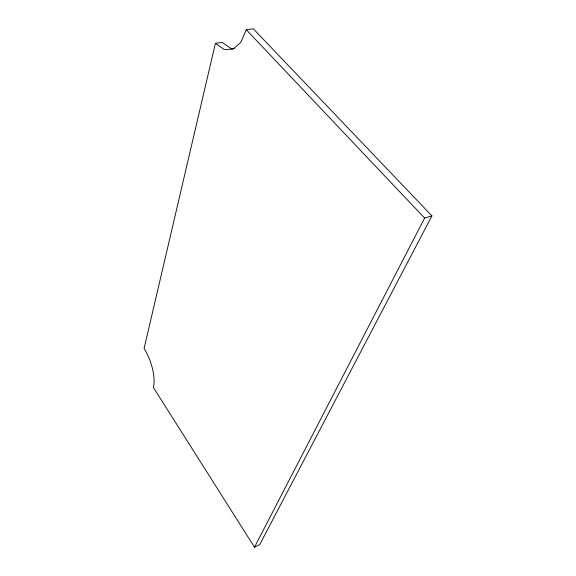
<?xml version="1.0" encoding="UTF-8"?>
<svg xmlns="http://www.w3.org/2000/svg" width="576" height="576" viewBox="0 0 576 576"><rect width="100%" height="100%" fill="white"/><g stroke="black" fill="none" stroke-linecap="round" stroke-linejoin="round"><path stroke-width="0.86" d="M215.41 43.351L144.079 348.487A28.418 11.045 71.4 0 1 153.389 387.454L254.491 547.2L259.718 544.601L431.921 215.885L253.318 28.8L246.254 29.707L240.79 42.394L232.978 49.226L224.078 49.464L215.41 43.351L222.221 42.422L230.926 48.506L234.511 48.406M254.491 547.2L424.613 218.074L431.921 215.885M246.254 29.707L424.613 218.074"/></g></svg>
